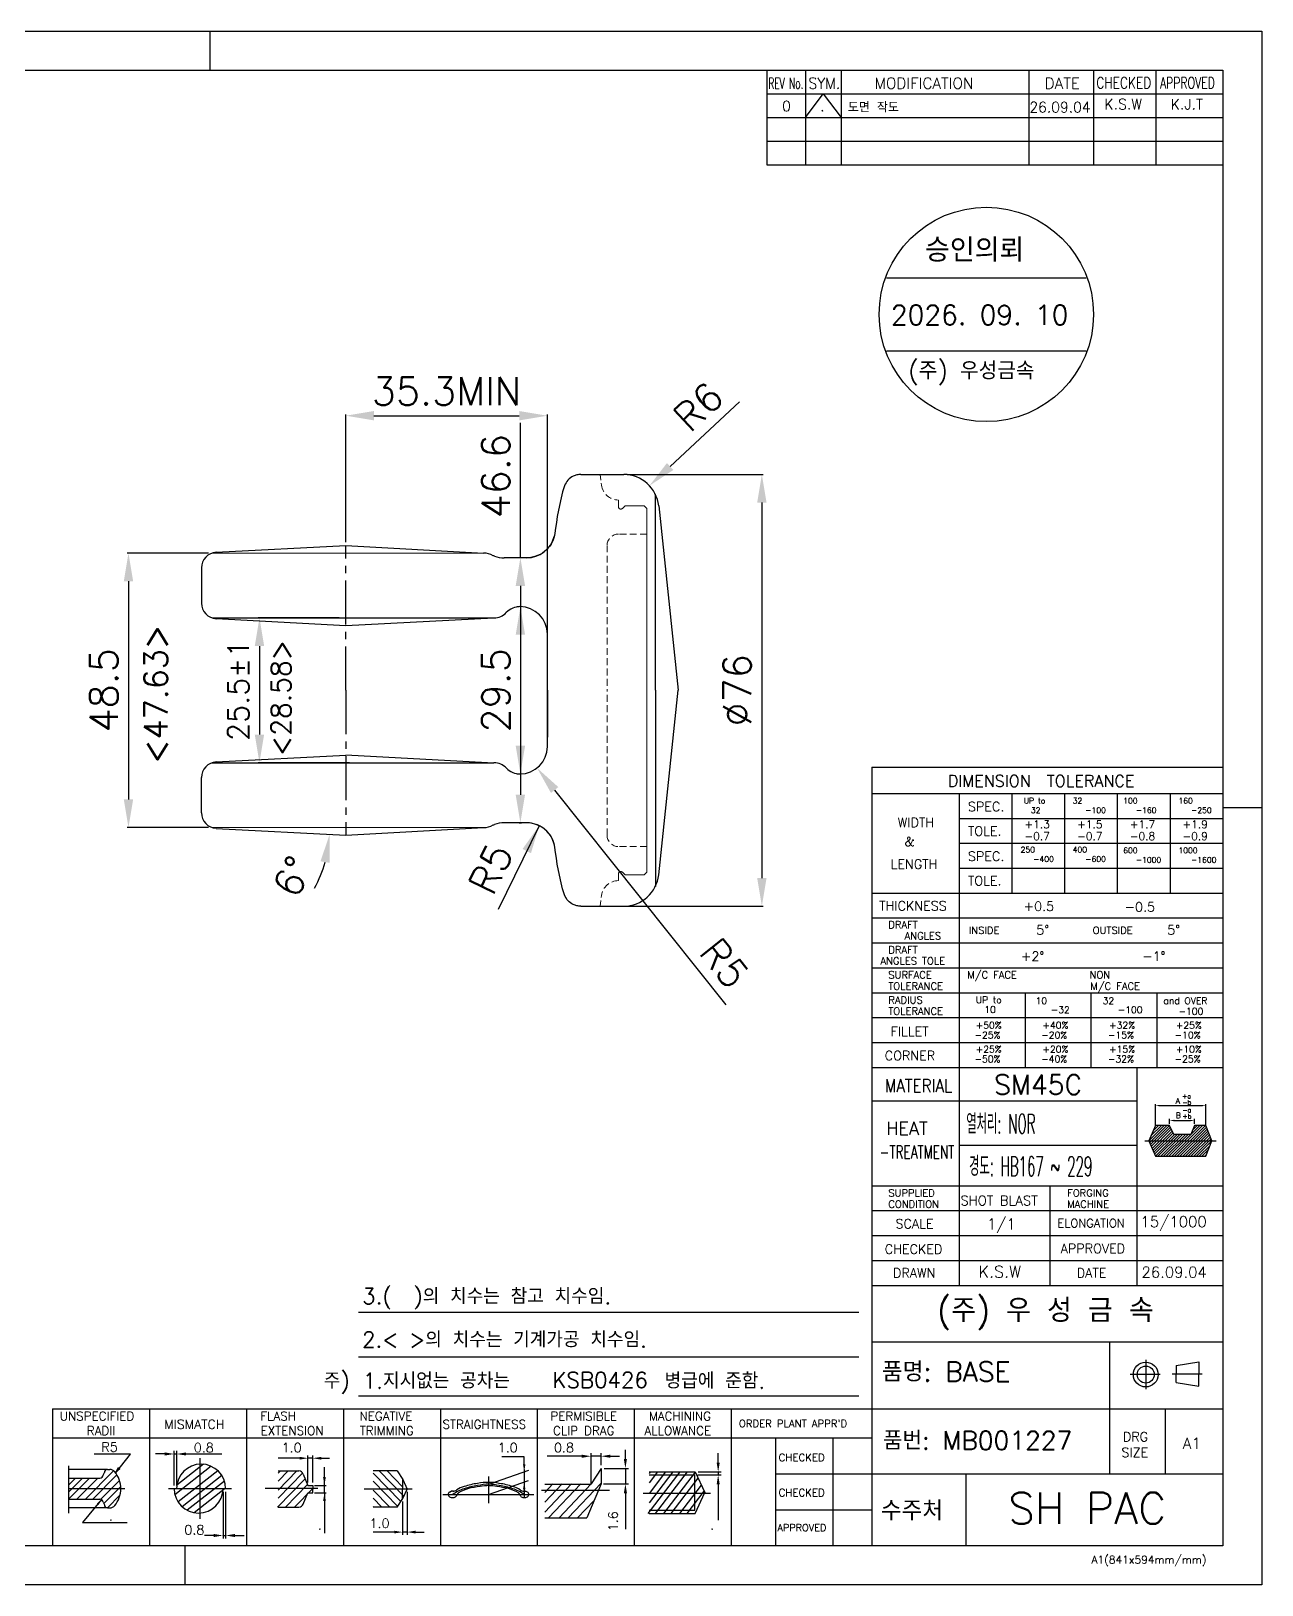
# Model space of a CAD drawing. Header units: inches. Extents: x 16 to 567, y 8 to 406.
# Drawn here: x 252.1 to 566.9, y 8.4 to 405.9 of the extents above; entities that cross this region are included whole.
import ezdxf
from ezdxf.enums import TextEntityAlignment as Align

# ---------------------------------------------------------------- set-up
doc = ezdxf.new("R2010")
doc.units = ezdxf.units.IN
doc.header["$MEASUREMENT"] = 0
doc.linetypes.add('CENTER2', pattern=[1.125, 0.75, -0.125, 0.125, -0.125])
doc.linetypes.add('DASHED2', pattern=[0.375, 0.25, -0.125])
doc.layers.add('MOD', color=3, linetype='Continuous')
doc.layers.add('OUTLINE', color=7, linetype='Continuous')
doc.styles.add('0', font='ROMANS.shx', dxfattribs={"bigfont": 'whgtxt.shx'})
doc.styles.add('GHS', font='romans.shx', dxfattribs={"bigfont": 'ghs.shx'})
doc.styles.add('RS', font='ROMANS.shx')
doc.styles.add('WC11', font='romans.shx', dxfattribs={"bigfont": 'whgtxt.shx'})
doc.dimstyles.get("Standard").update_dxf_attribs({"dimscale": 1.8, "dimtxt": 4, "dimasz": 4, "dimexe": 0.18, "dimexo": 0.5, "dimgap": 1.5, "dimtad": 3, "dimdec": 0, "dimdsep": 46, "dimtxsty": 'WC11', "dimcen": 0, "dimadec": 0, "dimazin": 0, "dimtfac": 1, "dimtdec": 4, "dimtmove": 0, "dimatfit": 3, "dimfxl": 1, "dimtolj": 1, "dimtzin": 0, "dimarcsym": 1})

# ---------------------------------------------------------------- blocks, each defined once
blk = doc.blocks.new('*D92')
at = {"color": 0, "lineweight": -2}
for p, q in [((297.49, 272.35), (276.68, 272.35)), ((277, 265.15), (277, 209.34)), ((297.49, 202.14), (276.68, 202.14))]:
    blk.add_line(p, q, dxfattribs=at)
at = {"color": 0}
for points in [[(278.2, 265.15), (275.8, 265.15), (277, 272.35)], [(275.8, 209.34), (278.2, 209.34), (277, 202.14)]]:
    blk.add_solid(points, dxfattribs=at)
at = {"layer": 'Defpoints', "color": 0}
for p in [(298.39, 272.35), (277, 202.14), (298.39, 202.14)]:
    blk.add_point(p, dxfattribs=at)
at = {"color": 0, "insert": (270.7, 237.25), "char_height": 7.2, "attachment_point": 5, "rotation": 90, "style": 'WC11'}
blk.add_mtext('\\A1;48.5', dxfattribs=at)
blk = doc.blocks.new('*D94')
at = {"color": 0, "lineweight": -2}
for p, q in [((332.57, 275.19), (332.57, 307.82)), ((339.77, 307.5), (376.94, 307.5)), ((384.14, 238.15), (384.14, 307.82))]:
    blk.add_line(p, q, dxfattribs=at)
at = {"color": 0}
for points in [[(339.77, 308.7), (339.77, 306.3), (332.57, 307.5)], [(376.94, 306.3), (376.94, 308.7), (384.14, 307.5)]]:
    blk.add_solid(points, dxfattribs=at)
at = {"layer": 'Defpoints', "color": 0}
for p in [(384.14, 307.5), (332.57, 274.29), (384.14, 237.25)]:
    blk.add_point(p, dxfattribs=at)
at = {"color": 0, "insert": (358.36, 313.8), "char_height": 7.2, "attachment_point": 5, "style": 'WC11'}
blk.add_mtext('\\A1;35.3MIN', dxfattribs=at)
blk = doc.blocks.new('*D95')
at = {"color": 0, "lineweight": -2}
for p, q in [((404.57, 292.47), (439.32, 292.47)), ((439, 285.27), (439, 189.22)), ((399.13, 182.02), (439.32, 182.02))]:
    blk.add_line(p, q, dxfattribs=at)
at = {"color": 0}
for points in [[(440.2, 285.27), (437.8, 285.27), (439, 292.47)], [(437.8, 189.22), (440.2, 189.22), (439, 182.02)]]:
    blk.add_solid(points, dxfattribs=at)
at = {"layer": 'Defpoints', "color": 0}
for p in [(403.67, 292.47), (398.23, 182.02), (439, 182.02)]:
    blk.add_point(p, dxfattribs=at)
at = {"color": 0, "insert": (432.7, 237.25), "char_height": 7.2, "attachment_point": 5, "rotation": 90, "style": 'WC11'}
blk.add_mtext('\\A1;%%c76', dxfattribs=at)
blk = doc.blocks.new('*D99')
at = {"color": 0, "lineweight": -2}
blk.add_line((382.03, 202.61), (371.59, 181.16), dxfattribs=at)
at = {"color": 0}
blk.add_solid([(379.96, 195.61), (377.8, 196.66), (382.03, 202.61)], dxfattribs=at)
at = {"layer": 'Defpoints', "color": 0}
for p in [(382.03, 202.61), (378.85, 196.08)]:
    blk.add_point(p, dxfattribs=at)
at = {"color": 0, "insert": (369.66, 191.59), "char_height": 7.2, "attachment_point": 5, "rotation": 64.0499, "style": 'WC11'}
blk.add_mtext('\\A1;R5', dxfattribs=at)
blk = doc.blocks.new('*D100')
at = {"color": 0, "lineweight": -2}
for p, q in [((330.85, 255.78), (310.18, 255.78)), ((310.5, 248.58), (310.5, 225.92)), ((333.54, 218.72), (310.18, 218.72))]:
    blk.add_line(p, q, dxfattribs=at)
at = {"color": 0}
for points in [[(311.7, 248.58), (309.3, 248.58), (310.5, 255.78)], [(309.3, 225.92), (311.7, 225.92), (310.5, 218.72)]]:
    blk.add_solid(points, dxfattribs=at)
at = {"layer": 'Defpoints', "color": 0}
for p in [(331.75, 255.78), (310.5, 218.72), (334.44, 218.72)]:
    blk.add_point(p, dxfattribs=at)
at = {"color": 0, "insert": (305.1, 237.25), "char_height": 5.4, "attachment_point": 5, "rotation": 90, "style": 'WC11'}
blk.add_mtext('\\A1;25.5%%p1', dxfattribs=at)
blk = doc.blocks.new('*D101')
at = {"color": 0, "lineweight": -2}
for p, q in [((377.24, 271.15), (377.24, 305.69)), ((377.95, 271.15), (376.91, 271.15)), ((377.24, 263.95), (377.24, 210.55)), ((376.89, 203.35), (377.56, 203.35))]:
    blk.add_line(p, q, dxfattribs=at)
at = {"color": 0}
for points in [[(378.44, 263.95), (376.04, 263.95), (377.24, 271.15)], [(376.04, 210.55), (378.44, 210.55), (377.24, 203.35)]]:
    blk.add_solid(points, dxfattribs=at)
at = {"layer": 'Defpoints', "color": 0}
for p in [(378.85, 271.15), (375.99, 203.35), (377.24, 203.35)]:
    blk.add_point(p, dxfattribs=at)
at = {"color": 0, "insert": (370.94, 292.02), "char_height": 7.2, "attachment_point": 5, "rotation": 90, "style": 'WC11'}
blk.add_mtext('\\A1;46.6', dxfattribs=at)
blk = doc.blocks.new('*D107')
at = {"color": 0, "lineweight": -2}
blk.add_line((415.54, 294.5), (433.31, 311.01), dxfattribs=at)
at = {"color": 0}
blk.add_solid([(414.72, 295.38), (416.36, 293.62), (410.26, 289.6)], dxfattribs=at)
at = {"layer": 'Defpoints', "color": 0}
for p in [(410.26, 289.6), (403.67, 283.47)]:
    blk.add_point(p, dxfattribs=at)
at = {"color": 0, "insert": (422.77, 309.82), "char_height": 7.2, "attachment_point": 5, "rotation": 42.8976, "style": 'WC11'}
blk.add_mtext('\\A1;R6', dxfattribs=at)
blk = doc.blocks.new('*D109')
at = {"color": 0, "lineweight": -2}
blk.add_arc((295.65, 202.14), 32.85, 331.8356, 344.4178, dxfattribs=at)
at = {"color": 0}
blk.add_solid([(328.48, 193.12), (326.11, 193.51), (328.46, 200.42)], dxfattribs=at)
at = {"layer": 'Defpoints', "color": 0}
for p in [(298.39, 202.14), (299.44, 201.94), (328.5, 201.57), (332.57, 200.2), (367.82, 202.14)]:
    blk.add_point(p, dxfattribs=at)
at = {"color": 0, "insert": (319.06, 189.61), "char_height": 7.2, "attachment_point": 5, "rotation": 61.8356, "style": 'WC11'}
blk.add_mtext('6%%d', dxfattribs=at)
blk = doc.blocks.new('_None')
blk = doc.blocks.new('*D112')
at = {"color": 0, "lineweight": -2}
for p, q in [((376.34, 258.65), (376.91, 258.65)), ((377.24, 251.45), (377.24, 223.05)), ((376.34, 215.85), (376.91, 215.85))]:
    blk.add_line(p, q, dxfattribs=at)
at = {"color": 0}
for points in [[(378.44, 251.45), (376.04, 251.45), (377.24, 258.65)], [(376.04, 223.05), (378.44, 223.05), (377.24, 215.85)]]:
    blk.add_solid(points, dxfattribs=at)
at = {"layer": 'Defpoints', "color": 0}
for p in [(377.24, 258.65), (377.24, 215.85), (377.24, 215.85)]:
    blk.add_point(p, dxfattribs=at)
at = {"color": 0, "insert": (370.94, 237.25), "char_height": 7.2, "attachment_point": 5, "rotation": 90, "style": 'WC11'}
blk.add_mtext('\\A1;29.5', dxfattribs=at)
blk = doc.blocks.new('*D113')
at = {"color": 0, "lineweight": -2}
blk.add_line((386, 211.75), (429.82, 156.83), dxfattribs=at)
at = {"color": 0}
blk.add_solid([(386.94, 212.5), (385.06, 211), (381.51, 217.38)], dxfattribs=at)
at = {"layer": 'Defpoints', "color": 0}
for p in [(377.14, 222.85), (381.51, 217.38)]:
    blk.add_point(p, dxfattribs=at)
at = {"color": 0, "insert": (429.42, 167.43), "char_height": 7.2, "attachment_point": 5, "rotation": 308.5891, "style": 'WC11'}
blk.add_mtext('\\A1;R5', dxfattribs=at)

msp = doc.modelspace()

# ---------------------------------------------------------------- linework, layer by layer
for p, q in [((297.81, 405.89), (297.81, 395.89)), ((440.3, 395.89), (440.3, 371.7)), ((450.13, 395.89), (450.13, 371.7)), ((459.29, 395.89), (459.29, 371.7)), ((507.25, 395.89), (507.25, 371.7)), ((523.85, 395.89), (523.85, 371.7)), ((539.8, 395.89), (539.8, 371.7)), ((440.3, 389.8), (556.91, 389.8)), ((450.13, 383.77), (454.71, 389.8)), ((454.71, 389.8), (459.29, 383.77)), ((440.3, 383.77), (556.91, 383.77)), ((440.3, 377.73), (556.91, 377.73)), ((440.3, 371.7), (556.91, 371.7)), ((521.94, 342.72, -987), (470.89, 342.72, -987)), ((470.89, 324.11, -987), (521.94, 324.11, -987)), ((392.67, 292.47), (403.67, 292.47)), ((412.62, 284.41), (417.58, 237.25)), ((299.44, 272.55), (332.57, 274.29)), ((332.57, 274.29), (367.82, 272.35)), ((299.44, 255.58), (332.57, 253.84)), ((332.57, 253.84), (370.49, 255.78)), ((412.62, 190.08), (417.58, 237.25)), ((299.44, 218.92), (332.57, 220.65)), ((368.8, 218.72), (332.57, 220.62)), ((467.15, 217.56), (467.15, 18.4)), ((467.15, 217.56), (556.91, 217.56)), ((467.15, 210.85), (556.91, 210.85)), ((489.44, 210.85), (489.44, 110.51)), ((502.93, 210.85), (502.93, 185.37)), ((516.43, 210.85), (516.43, 185.37)), ((529.92, 210.85), (529.92, 185.37)), ((543.41, 210.85), (543.41, 185.37)), ((566.91, 207.15), (556.91, 207.15)), ((489.44, 204.48), (556.91, 204.48)), ((299.44, 201.94), (332.57, 200.2)), ((332.57, 200.2), (367.82, 202.14)), ((489.44, 198.11), (556.91, 198.11)), ((489.44, 191.74), (556.91, 191.74)), ((467.15, 185.37), (556.91, 185.37)), ((392.67, 182.02), (403.78, 182.02)), ((467.15, 179.01), (556.91, 179.01)), ((467.15, 172.64), (556.91, 172.64)), ((467.15, 166.27), (556.91, 166.27)), ((467.15, 159.9), (556.91, 159.9)), ((506.31, 159.9), (506.31, 140.8)), ((523.17, 159.9), (523.17, 140.8)), ((540.04, 159.9), (540.04, 140.8)), ((467.15, 153.53), (556.91, 153.53)), ((467.15, 147.16), (556.91, 147.16)), ((467.15, 140.8), (556.91, 140.8)), ((534.92, 140.8), (534.92, 110.51)), ((467.15, 132.22), (534.92, 132.22)), ((539.67, 125.95), (539.67, 131.41)), ((552.55, 125.95), (552.55, 131.41)), ((540.87, 131.01), (551.36, 131.01)), ((543.28, 126.33), (543.28, 127.6)), ((544.47, 127.2), (548.48, 127.2)), ((549.67, 126.35), (549.67, 127.6)), ((539.67, 125.95), (537.95, 122)), ((537.96, 122.02), (541.89, 125.95)), ((538.16, 121.52), (542.6, 125.95)), ((538.37, 121.03), (543.28, 125.94)), ((538.5, 123.27), (541.19, 125.95)), ((538.59, 120.54), (543.51, 125.46)), ((538.8, 120.05), (543.73, 124.98)), ((539.01, 119.56), (543.95, 124.5)), ((539.05, 124.52), (540.48, 125.95)), ((539.23, 119.07), (544.18, 124.02)), ((539.44, 118.58), (544.52, 123.65)), ((539.59, 125.76), (539.78, 125.95)), ((539.66, 118.09), (545.22, 123.65)), ((543.27, 125.95), (539.67, 125.95)), ((540.31, 118.04), (545.92, 123.65)), ((541.02, 118.04), (546.63, 123.65)), ((541.72, 118.04), (547.33, 123.65)), ((542.43, 118.04), (548.03, 123.65)), ((543.13, 118.04), (551.04, 125.95)), ((544.35, 123.65), (543.27, 125.95)), ((543.83, 118.04), (551.74, 125.95)), ((548.74, 123.65), (544.35, 123.65)), ((544.54, 118.04), (552.45, 125.95)), ((545.24, 118.04), (552.72, 125.53)), ((545.94, 118.04), (552.92, 125.02)), ((546.65, 118.04), (553.12, 124.52)), ((547.35, 118.04), (553.33, 124.02)), ((548.05, 118.04), (553.53, 123.52)), ((549.67, 125.95), (548.74, 123.65)), ((549.22, 124.84), (550.34, 125.95)), ((552.55, 125.95), (549.67, 125.95)), ((554.13, 122), (552.55, 125.95)), ((489.44, 120.86), (534.92, 120.86)), ((536.99, 122), (555.24, 122)), ((537.95, 122), (539.67, 118.04)), ((548.76, 118.04), (553.73, 123.01)), ((549.46, 118.04), (553.93, 122.51)), ((550.17, 118.04), (554.13, 122.01)), ((550.87, 118.04), (553.67, 120.85)), ((551.57, 118.04), (553.2, 119.68)), ((552.55, 118.04), (554.13, 122)), ((539.67, 118.04), (552.55, 118.04)), ((552.28, 118.04), (552.74, 118.5)), ((467.15, 110.51), (556.91, 110.51)), ((489.44, 110.51), (489.44, 85.03)), ((512.63, 110.51), (512.63, 85.03)), ((534.92, 110.51), (534.92, 85.03)), ((467.15, 104.14), (556.91, 104.14)), ((467.15, 97.77), (556.91, 97.77)), ((467.15, 91.4), (556.91, 91.4)), ((467.15, 85.03), (556.91, 85.03)), ((335.83, 78.2), (463.82, 78.2)), ((467.15, 70.57), (556.91, 70.57)), ((467.15, 70.57), (556.91, 70.57)), ((527.95, 70.57), (527.95, 36.8)), ((335.83, 66.74), (463.82, 66.74)), ((537.19, 65.98), (537.19, 58.45)), ((537.19, 65.98), (537.19, 58.45)), ((544.99, 64.56), (550.77, 65.49)), ((544.99, 64.56), (550.77, 65.49)), ((544.99, 64.56), (544.99, 62.44)), ((544.99, 64.56), (544.99, 62.44)), ((550.77, 65.49), (550.77, 62.38)), ((550.77, 65.49), (550.77, 62.38)), ((540.91, 62.21), (533.21, 62.21)), ((540.91, 62.21), (533.21, 62.21)), ((543.95, 62.38), (551.59, 62.38)), ((543.95, 62.38), (551.59, 62.38)), ((544.99, 60.2), (544.99, 62.33)), ((544.99, 60.2), (544.99, 62.33)), ((544.99, 60.2), (550.77, 59.22)), ((544.99, 60.2), (550.77, 59.22)), ((550.77, 59.22), (550.77, 62.38)), ((550.77, 59.22), (550.77, 62.38)), ((335.83, 56.77), (463.82, 56.77)), ((257.59, 53.42), (467.15, 53.42)), ((257.59, 53.42), (257.59, 18.4)), ((282.39, 53.42), (282.39, 18.4)), ((307.19, 53.42), (307.19, 18.4)), ((331.98, 53.42), (331.98, 18.4)), ((356.78, 53.42), (356.78, 18.4)), ((381.57, 53.42), (381.57, 18.4)), ((406.37, 53.42), (406.37, 18.4)), ((431.16, 53.42), (431.16, 18.4)), ((467.15, 53.42), (556.91, 53.42)), ((542.14, 53.42), (542.14, 36.8)), ((257.59, 45.99), (467.15, 45.99)), ((442.45, 45.99), (442.45, 18.4)), ((457.15, 45.99), (457.15, 18.4)), ((277.53, 41.87), (268.22, 41.87)), ((273.66, 37.02), (277.53, 41.87)), ((286.29, 41.89), (283.9, 41.89)), ((288.68, 33.83), (288.68, 42.69)), ((288.68, 41.89), (289.33, 41.89)), ((289.33, 33.83), (289.33, 42.69)), ((291.72, 41.89), (294.11, 41.89)), ((294.11, 41.89), (300.89, 41.89)), ((295.26, 40.85), (295.26, 25.34)), ((318.61, 40.81), (315.27, 40.81)), ((320.76, 40.81), (318.61, 40.81)), ((322.91, 34.59), (322.91, 41.52)), ((324.14, 40.81), (322.91, 40.81)), ((324.14, 34.59), (324.14, 41.52)), ((326.29, 40.81), (328.44, 40.81)), ((378.22, 41.18), (372.52, 41.18)), ((378.22, 39.27), (378.22, 41.18)), ((390.56, 41.32), (384.11, 41.32)), ((392.95, 41.32), (390.56, 41.32)), ((395.33, 34.21), (395.33, 42.11)), ((397.86, 41.32), (395.33, 41.32)), ((397.86, 39.01), (397.86, 42.11)), ((400.25, 41.32), (402.63, 41.32)), ((404.1, 40.6), (404.1, 42.99)), ((427.83, 39.69), (427.83, 42.08)), ((271.63, 37.94), (261.61, 37.94)), ((261.62, 38.9), (261.62, 26.77)), ((273.18, 37.6), (265.97, 30.34)), ((274.03, 36.52), (267.9, 30.34)), ((270.5, 36.51), (270.84, 37.14)), ((271.63, 37.94), (272.25, 37.94)), ((273.66, 37.02), (274.46, 38.44)), ((274.8, 38.09), (273.67, 37.12)), ((274.46, 38.44), (274.8, 38.09)), ((298.11, 38.75), (288.87, 31.48)), ((296.18, 39.26), (289.39, 33.91)), ((299.84, 37.61), (289.69, 29.62)), ((300.86, 36.39), (290.72, 28.41)), ((320.07, 37.58), (315.27, 32.67)), ((315.27, 37.58), (320.61, 37.58)), ((317.87, 37.58), (315.27, 34.92)), ((315.85, 37.58), (315.27, 36.99)), ((321.57, 37.05), (315.27, 30.6)), ((321.7, 36.77), (322.91, 33.87)), ((327.13, 31.98), (327.13, 38.52)), ((345.75, 37.58), (339.57, 37.58)), ((339.57, 36.99), (346.67, 29.72)), ((341.11, 37.58), (347.45, 31.08)), ((343.13, 37.58), (347.13, 33.48)), ((345.75, 37.58), (347.2, 35.33)), ((369.12, 36.15), (369.12, 29.27)), ((369.19, 34.16), (379.38, 37.78)), ((378.22, 37.9), (378.22, 33.56)), ((397.86, 38.22), (395.35, 34.25)), ((397.86, 38.22), (397.86, 34.25)), ((398.65, 38.22), (404.89, 38.22)), ((404.1, 38.22), (404.1, 34.25)), ((418.05, 37.3), (409.87, 26.7)), ((410.14, 37.3), (421.92, 37.3)), ((416.24, 37.3), (410.14, 29.4)), ((414.37, 37.3), (410.14, 31.82)), ((410.42, 37.3), (410.14, 36.94)), ((412.29, 37.3), (410.14, 34.52)), ((410.14, 36.52), (421.82, 36.52)), ((419.92, 37.3), (411.74, 26.7)), ((421.95, 37.24), (413.82, 26.7)), ((421.82, 27.48), (421.82, 36.52)), ((421.92, 37.3), (424.38, 32)), ((422.62, 36.52), (428.63, 36.52)), ((422.72, 37.3), (428.63, 37.3)), ((427.83, 37.3), (427.83, 36.52)), ((442.45, 36.8), (556.91, 36.8)), ((491.14, 36.8), (491.14, 18.4)), ((263.43, 35.72), (261.62, 33.89)), ((267, 35.72), (261.62, 30.3)), ((265.2, 35.72), (261.62, 32.11)), ((261.71, 35.72), (269.71, 35.72)), ((261.71, 33.03), (276.06, 33.03)), ((269.04, 35.6), (263.83, 30.34)), ((274.62, 35), (269.96, 30.3)), ((274.92, 33.48), (270.68, 29.21)), ((287.27, 33.03), (303.32, 33.03)), ((301.54, 34.95), (292.04, 27.48)), ((301.84, 33.16), (293.84, 26.87)), ((301.19, 32.23), (301.19, 20.24)), ((301.84, 32.23), (301.84, 20.24)), ((325.4, 33.05), (312, 33.05)), ((322.21, 35.54), (315.12, 28.28)), ((322.82, 34.09), (317.14, 28.28)), ((324.14, 33.05), (319.48, 28.28)), ((321.7, 29.08), (322.91, 31.98)), ((322.91, 33.87), (324.14, 33.87)), ((322.91, 31.98), (324.14, 31.98)), ((324.14, 33.87), (324.14, 32.93)), ((324.14, 31.98), (324.14, 32.93)), ((324.54, 33.87), (327.53, 33.87)), ((324.54, 31.98), (327.53, 31.98)), ((327.13, 31.98), (327.13, 29.6)), ((349.53, 32.93), (337.27, 32.93)), ((339.57, 34.92), (345.87, 28.47)), ((339.57, 32.67), (343.86, 28.28)), ((347.13, 35.49), (347.13, 32.93)), ((347.13, 30.37), (347.13, 32.93)), ((347.2, 35.33), (348.29, 32.93)), ((347.2, 30.53), (348.29, 32.93)), ((348.29, 32.21), (348.29, 21.2)), ((359.12, 32.16), (359.57, 32.34)), ((359.98, 32.39), (359.57, 32.34)), ((369.12, 31.51), (379.3, 35.12)), ((378.17, 32.39), (378.58, 32.34)), ((378.22, 32.82), (378.22, 30.91)), ((379.03, 32.16), (378.58, 32.34)), ((382.6, 32.66), (400, 32.66)), ((387.93, 34.25), (383.5, 29.55)), ((390.35, 34.25), (383.5, 26.97)), ((385.58, 34.25), (383.5, 32.04)), ((383.53, 34.21), (395.33, 34.21)), ((392.69, 34.25), (384.47, 25.52)), ((395.35, 34.25), (387.13, 25.52)), ((397.86, 34.43), (389.47, 25.52)), ((397.86, 34.25), (394.25, 25.52)), ((398.49, 34.25), (404.89, 34.25)), ((404.1, 31.87), (404.1, 29.48)), ((408.64, 31.9), (425.85, 31.9)), ((422.65, 35.72), (415.69, 26.7)), ((423.5, 33.89), (417.95, 26.7)), ((424.2, 32.38), (419.82, 26.7)), ((421.92, 26.7), (424.38, 32)), ((427.83, 34.13), (427.83, 31.74)), ((271.63, 28.12), (261.61, 28.12)), ((261.71, 30.34), (269.71, 30.34)), ((270.1, 30.23), (265.24, 24.35)), ((270.5, 29.55), (270.84, 28.92)), ((274.83, 31.36), (271.61, 28.12)), ((271.63, 28.12), (272.25, 28.12)), ((315.27, 28.28), (320.61, 28.28)), ((327.13, 29.6), (327.13, 21.63)), ((339.57, 30.6), (341.84, 28.28)), ((339.57, 28.44), (339.73, 28.28)), ((345.75, 28.28), (339.57, 28.28)), ((345.75, 28.28), (347.2, 30.53)), ((347.13, 29.7), (347.13, 21.2)), ((357.44, 31.51), (380.71, 31.51)), ((396.1, 29.98), (391.89, 25.52)), ((404.1, 29.48), (404.1, 22.69)), ((427.83, 31.74), (427.83, 24.96)), ((265.24, 24.35), (276.63, 24.35)), ((383.53, 25.52), (394.25, 25.52)), ((410.14, 27.48), (421.82, 27.48)), ((410.14, 26.7), (421.92, 26.7)), ((442.45, 27.6), (467.15, 27.6)), ((298.8, 21.04), (296.41, 21.04)), ((301.19, 21.04), (301.84, 21.04)), ((304.23, 21.04), (306.62, 21.04)), ((342.83, 21.91), (339.57, 21.91)), ((344.98, 21.91), (342.83, 21.91)), ((348.29, 21.91), (347.13, 21.91)), ((350.44, 21.91), (352.59, 21.91)), ((291.53, 8.4), (291.53, 18.4))]:
    msp.add_line(p, q)
msp.add_lwpolyline([(16.16, 405.89), (28.71, 405.89), (566.91, 405.89), (566.91, 8.4), (16.16, 8.4), (16.16, 396.23)], close=True)
msp.add_lwpolyline([(26.16, 395.89), (556.91, 395.89), (556.91, 18.4), (26.16, 18.4), (26.16, 395.89)])
for centre, radius in [((496.42, 333.42, -987), 27.42), ((537.19, 62.21), 3.17), ((537.19, 62.21), 3.17), ((537.19, 62.21), 2.18), ((537.19, 62.21), 2.18)]:
    msp.add_circle(centre, radius)
for centre, radius, start, end in [((403.67, 283.47), 9, 6, 90), ((299.65, 268.56), 4, 93, 180), ((299.65, 259.57), 4, 180, 267), ((377.24, 253.65), 5, 90, 136.1019), ((377.14, 251.65), 7, 0, 90), ((377.14, 222.85), 7, 270, 0), ((299.65, 214.92), 4, 93, 180), ((377.24, 220.85), 5, 223.8981, 270), ((299.65, 205.94), 4, 180, 267), ((403.67, 191.02), 9, 270, 354), ((269.71, 36.51), 0.796, 270, 0), ((271.63, 37.14), 0.796, 90, 180), ((272.25, 36.35), 1.59, 39.5005, 90), ((268.21, 33.01), 6.83, 0.142, 39.5005), ((295.58, 33.03), 6.26, 0, 180), ((320.61, 36.43), 1.15, 17.3608, 90), ((268.21, 33.05), 6.83, 320.4995, 359.858), ((294.93, 33.03), 6.26, 180, 0), ((359.29, 31.56), 0.557, 147.2433, 180), ((359.66, 31.33), 0.987, 122.7735, 147.2433), ((365.75, 23.95), 9.52, 107.8949, 127.4043), ((360.04, 33.76), 1.37, 267.581, 312.0437), ((360.07, 29.79), 2.6, 88.9609, 92.0524), ((359.74, 30.38), 2.03, 81.5602, 82.0436), ((365.75, 24.51), 9.52, 107.8949, 120.2071), ((361.86, 31.19), 0.881, 121.6884, 155.2774), ((366.23, 24.12), 9.2, 104.3436, 121.6884), ((369.16, 13.95), 20.61, 97.958, 107.8949), ((369.16, 13.39), 20.61, 97.958, 107.8949), ((369.16, 12.63), 21.06, 96.0461, 104.3436), ((368.87, 20.98), 13.63, 88.6466, 100.8626), ((369.44, 20.42), 13.75, 91.037, 103.2009), ((369.2, 22.19), 11.6, 90.0095, 101.1893), ((369.49, 23.14), 11.48, 78.1587, 91.4731), ((368.96, 22.57), 11.59, 75.6187, 88.8655), ((369.19, 24.51), 9.27, 77.4831, 89.9857), ((368.98, 12.63), 21.06, 75.6564, 83.9539), ((368.99, 13.95), 20.61, 72.1051, 82.042), ((368.99, 13.39), 20.61, 72.1051, 82.042), ((371.92, 24.12), 9.2, 58.3116, 75.6564), ((372.4, 24.51), 9.52, 59.7929, 72.1051), ((372.4, 23.95), 9.52, 52.5957, 72.1051), ((376.29, 31.19), 0.881, 24.7226, 58.3116), ((378.11, 33.76), 1.37, 227.9563, 272.419), ((378.07, 29.79), 2.6, 87.9476, 91.0391), ((378.4, 30.38), 2.03, 97.9564, 98.4398), ((378.49, 31.33), 0.987, 32.7567, 57.2265), ((378.85, 31.56), 0.557, 0, 32.7567), ((269.71, 29.55), 0.796, 0, 90), ((271.63, 28.92), 0.796, 180, 270), ((272.25, 29.71), 1.59, 270, 320.4995), ((320.61, 29.43), 1.15, 270, 342.6392), ((359.29, 31.56), 0.557, 180, 212.7567), ((359.66, 31.79), 0.987, 212.7567, 237.2265), ((359.89, 32.16), 1.43, 237.2265, 255.0683), ((359.75, 31.11), 0.389, 235.4475, 269.6767), ((359.74, 32.75), 2.03, 270, 284.9317), ((359.9, 32.16), 1.43, 284.9317, 302.7735), ((360.14, 31.79), 0.987, 302.7735, 327.2433), ((360.5, 31.56), 0.557, 327.2433, 0), ((377.65, 31.56), 0.557, 180, 212.7567), ((378.01, 31.79), 0.987, 212.7567, 237.2265), ((378.25, 32.16), 1.43, 237.2265, 255.0683), ((378.4, 32.75), 2.03, 255.0683, 270), ((378.4, 31.11), 0.389, 270.3233, 304.5525), ((378.25, 32.16), 1.43, 284.9317, 302.7735), ((378.49, 31.79), 0.987, 302.7735, 327.2433), ((378.85, 31.56), 0.557, 327.2433, 0)]:
    msp.add_arc(centre, radius, start, end)
for points in [[(540.87, 131.21), (540.87, 130.81), (539.67, 131.01)], [(551.36, 131.21), (551.36, 130.81), (552.55, 131.01)], [(544.47, 127.4), (544.47, 127), (543.28, 127.2)], [(548.48, 127.4), (548.48, 127), (549.67, 127.2)], [(286.29, 42.29), (286.29, 41.5), (288.68, 41.89)], [(291.72, 42.29), (291.72, 41.5), (289.33, 41.89)], [(320.76, 41.16), (320.76, 40.45), (322.91, 40.81)], [(326.29, 41.16), (326.29, 40.45), (324.14, 40.81)], [(392.95, 41.72), (392.95, 40.92), (395.33, 41.32)], [(400.25, 41.72), (400.25, 40.92), (397.86, 41.32)], [(403.7, 40.6), (404.5, 40.6), (404.1, 38.22)], [(274.46, 38.44), (274.8, 38.09), (273.67, 37.12)], [(327.48, 36.04), (326.76, 36.04), (327.12, 33.89)], [(377.9, 39.27), (378.53, 39.27), (378.22, 37.36)], [(427.44, 39.69), (428.23, 39.69), (427.83, 37.3)], [(427.44, 34.13), (428.23, 34.13), (427.83, 36.52)], [(326.77, 29.83), (327.49, 29.83), (327.13, 31.98)], [(377.9, 32.82), (378.53, 32.82), (378.22, 34.74)], [(403.7, 31.87), (404.5, 31.87), (404.1, 34.25)], [(268.94, 29.24), (269.4, 28.9), (270.1, 30.23)], [(298.8, 21.43), (298.8, 20.64), (301.19, 21.04)], [(304.23, 21.43), (304.23, 20.64), (301.84, 21.04)], [(344.98, 22.27), (344.98, 21.56), (347.13, 21.91)], [(350.44, 22.27), (350.44, 21.56), (348.29, 21.91)]]:
    msp.add_solid(points)
at = {"layer": 'MOD', "color": 0}
for p, q in [((298.39, 255.78), (370.49, 255.78)), ((384.14, 222.85), (384.14, 251.65)), ((384.14, 237.25), (384.14, 225.26)), ((298.39, 218.72), (370.49, 218.72))]:
    msp.add_line(p, q, dxfattribs=at)
for centre, start, end in [((370.49, 260.14), 270, 316.1019), ((370.49, 214.36), 43.8981, 90)]:
    msp.add_arc(centre, 4.36, start, end, dxfattribs=at)
at = {"layer": 'OUTLINE'}
for p, q in [((392.67, 292.47), (397.64, 292.47)), ((378.86, 271.15), (373.12, 271.15)), ((295.65, 268.56), (295.65, 259.57)), ((295.65, 205.94), (295.65, 214.92)), ((378.86, 203.35), (373.12, 203.35)), ((392.67, 182.02), (397.64, 182.02))]:
    msp.add_line(p, q, dxfattribs=at)
at = {"layer": 'OUTLINE', "linetype": 'DASHED2', "lineweight": 5, "ltscale": 6}
for p, q in [((397.64, 292.47), (398.01, 289.72)), ((397.64, 182.02), (398.01, 184.77))]:
    msp.add_line(p, q, dxfattribs=at)
at = {"layer": 'OUTLINE', "ltscale": 15}
for q in [(411.77, 287.39), (411.77, 187.1)]:
    msp.add_line((411.77, 237.25), q, dxfattribs=at)
at = {"layer": 'OUTLINE', "linetype": 'DASHED2', "lineweight": 5, "ltscale": 7}
for p, q in [((402.33, 285.93), (402.33, 284.19)), ((403.32, 283.78), (404.02, 284.48)), ((399.42, 274.31), (399.42, 237.25)), ((409.6, 277.21), (402.33, 277.21)), ((399.42, 200.19), (399.42, 237.25)), ((409.6, 197.28), (402.33, 197.28)), ((402.33, 188.56), (402.33, 190.3)), ((403.32, 190.72), (404.02, 190.01))]:
    msp.add_line(p, q, dxfattribs=at)
at = {"layer": 'OUTLINE', "lineweight": 5, "ltscale": 7}
for p, q in [((404.02, 284.48), (408.87, 284.48)), ((409.6, 283.75), (409.6, 237.25)), ((409.6, 190.74), (409.6, 237.25)), ((404.02, 190.01), (408.87, 190.01))]:
    msp.add_line(p, q, dxfattribs=at)
at = {"layer": 'OUTLINE', "lineweight": 5, "ltscale": 6}
for p, q in [((408.87, 284.48), (409.6, 283.75)), ((408.87, 190.01), (409.6, 190.74))]:
    msp.add_line(p, q, dxfattribs=at)
at = {"layer": 'OUTLINE', "lineweight": 5}
for p, q in [((409.6, 283.75), (409.6, 277.21)), ((409.6, 190.74), (409.6, 197.28))]:
    msp.add_line(p, q, dxfattribs=at)
at = {"layer": 'OUTLINE', "color": 1, "linetype": 'CENTER2', "ltscale": 15}
for q in [(332.57, 274.29), (332.57, 200.2)]:
    msp.add_line((332.57, 237.25), q, dxfattribs=at)
at = {"layer": 'OUTLINE', "lineweight": 15}
for p, q in [((298.39, 272.35), (367.82, 272.35)), ((298.39, 202.14), (367.82, 202.14))]:
    msp.add_line(p, q, dxfattribs=at)
at = {"layer": 'OUTLINE'}
for points in [[(392.67, 292.47), (392.67, 292.47), (392.67, 292.47), (392.66, 292.47), (392.66, 292.47), (392.42, 292.47), (392.18, 292.45), (391.93, 292.41), (391.7, 292.36), (391.46, 292.3), (391.23, 292.23), (391, 292.14), (390.78, 292.05), (390.4, 291.84), (390.05, 291.61), (389.72, 291.34), (389.41, 291.04), (389.14, 290.71), (388.91, 290.36), (388.71, 289.99), (388.54, 289.6)], [(388.54, 289.6), (388.52, 289.53), (388.5, 289.47), (388.47, 289.4), (388.45, 289.34), (388.03, 287.99), (387.64, 286.51), (386.97, 283.34), (386.69, 281.74), (386.44, 280.2), (386.23, 278.75), (386.05, 277.44)], [(386.05, 277.44), (385.95, 276.85), (385.8, 276.28), (385.61, 275.72), (385.36, 275.17), (385.08, 274.65), (384.75, 274.15), (384.38, 273.69), (383.98, 273.25), (383.45, 272.78), (382.89, 272.36), (382.28, 272), (381.64, 271.7), (380.97, 271.46), (380.27, 271.29), (379.57, 271.18), (378.86, 271.15)], [(386.05, 197.05), (385.95, 197.64), (385.8, 198.22), (385.61, 198.78), (385.36, 199.32), (385.08, 199.84), (384.75, 200.34), (384.38, 200.81), (383.98, 201.24), (383.45, 201.72), (382.89, 202.13), (382.28, 202.5), (381.64, 202.8), (380.97, 203.04), (380.27, 203.21), (379.57, 203.31), (378.86, 203.35)], [(388.54, 184.9), (388.52, 184.96), (388.5, 185.03), (388.47, 185.09), (388.45, 185.16), (388.03, 186.5), (387.64, 187.98), (386.97, 191.15), (386.69, 192.75), (386.44, 194.3), (386.23, 195.75), (386.05, 197.05)], [(392.67, 182.02), (392.67, 182.02), (392.67, 182.02), (392.66, 182.02), (392.66, 182.02), (392.42, 182.03), (392.18, 182.05), (391.93, 182.08), (391.7, 182.13), (391.46, 182.19), (391.23, 182.26), (391, 182.35), (390.78, 182.45), (390.4, 182.65), (390.05, 182.89), (389.72, 183.16), (389.41, 183.46), (389.14, 183.78), (388.91, 184.13), (388.71, 184.51), (388.54, 184.9)]]:
    msp.add_lwpolyline(points, dxfattribs=at)
at = {"layer": 'OUTLINE', "linetype": 'DASHED2', "lineweight": 5, "ltscale": 7}
for centre, radius, start, end in [((402.33, 290.29), 4.36, 187.5, 270), ((402.91, 284.19), 0.581, 180, 315), ((402.33, 274.31), 2.91, 90, 180), ((402.33, 200.19), 2.91, 180, 270), ((402.91, 190.3), 0.581, 45, 180), ((402.33, 184.2), 4.36, 90, 172.5)]:
    msp.add_arc(centre, radius, start, end, dxfattribs=at)
at = {"layer": 'OUTLINE'}
for centre, radius, start, end in [((378.85, 278.41), 7.27, 270, 345.4985), ((367.82, 267.35), 5, 60.2427, 90), ((369.13, 267.49), 4.36, 69.9201, 74.4631), ((373.12, 278.41), 7.27, 249.9201, 270), ((367.82, 207.14), 5, 270, 299.7573), ((369.13, 207), 4.36, 285.5369, 290.0799), ((373.12, 196.08), 7.27, 90, 110.0799), ((378.85, 196.08), 7.27, 14.5015, 90)]:
    msp.add_arc(centre, radius, start, end, dxfattribs=at)

# ---------------------------------------------------------------- texts
for s, height, style, width, p, p2 in [('REV No.', 2.837, 'GHS', 0.576708, (440.69, 391.12), (449.63, 391.12)), ('SYM.', 2.837, 'GHS', 0.887792, (450.91, 391.12), (459.06, 391.12)), ('CHECKED', 2.837, 'RS', 0.736498, (524.56, 391.23), (538.59, 391.23)), ('APPROVED', 2.837, 'RS', 0.656295, (540.84, 391.23), (554.87, 391.23)), ('26.09.04', 2.654, 'WC11', 0.897966, (507.43, 385.1), (523.09, 385.1)), ('MATERIAL', 3.317, 'GHS', 0.779502, (470.44, 134.44), (487.68, 134.44)), ('-TREATMENT', 3.317, 'GHS', 0.617517, (469.11, 117.48), (488.23, 117.48))]:
    msp.add_text(s, height=height, dxfattribs=dict(style=style, width=width)).set_placement(p, p2, align=Align.FIT)
for s, height, style, p in [('MODIFICATION', 2.8374, 'GHS', (467.82, 391.12)), ('DATE', 2.837, 'GHS', (511.34, 391.12)), ('도면 작도', 2.654, 'WC11', (461, 385.1)), ('승인의뢰', 6, 'WC11', (480.74, 346.87, -987)), ('2026. 09. 10', 5, 'WC11', (472, 330.78, -987)), ('(주) 우성금속', 4.5, 'WC11', (476.45, 316.78, -987)), ('DIMENSION  TOLERANCE', 2.9852, 'GHS', (486.56, 212.6)), ('SPEC.', 2.388, 'GHS', (491.72, 206.3)), ('UP to', 1.433, 'GHS', (505.99, 208.28)), ('32', 1.433, 'GHS', (507.81, 205.86)), ('32', 1.433, 'GHS', (518.5, 208.28)), ('-100', 1.433, 'GHS', (521.73, 205.86)), ('100', 1.433, 'GHS', (531.42, 208.28)), ('-160', 1.433, 'GHS', (534.65, 205.86)), ('160', 1.433, 'GHS', (545.55, 208.28)), ('-250', 1.433, 'GHS', (548.78, 205.86)), ('WIDTH', 2.388, 'GHS', (473.76, 202.26)), ('+1.3', 1.99, 'GHS', (506.15, 201.97)), ('+1.5', 1.99, 'GHS', (519.64, 201.97)), ('+1.7', 1.99, 'GHS', (533.14, 201.97)), ('+1.9', 1.99, 'GHS', (546.63, 201.97)), ('   &', 2.388, 'GHS', (470.13, 197.42)), ('TOLE.', 2.388, 'GHS', (491.72, 200.05)), ('-0.7', 1.99, 'GHS', (506.15, 198.95)), ('-0.7', 1.99, 'GHS', (519.65, 198.95)), ('-0.8', 1.99, 'GHS', (533.14, 198.95)), ('-0.9', 1.99, 'GHS', (546.63, 198.95)), ('SPEC.', 2.388, 'GHS', (491.72, 193.59)), ('250', 1.433, 'GHS', (505.18, 195.77)), ('-400', 1.433, 'GHS', (508.41, 193.35)), ('400', 1.433, 'GHS', (518.5, 195.77)), ('-600', 1.433, 'GHS', (521.73, 193.35)), ('600', 1.433, 'GHS', (531.42, 195.57)), ('1000', 1.433, 'GHS', (545.55, 195.57)), ('LENGTH', 2.388, 'GHS', (471.94, 191.57)), ('-1000', 1.433, 'GHS', (534.65, 193.15)), ('-1600', 1.433, 'GHS', (548.78, 193.15)), ('TOLE.', 2.388, 'GHS', (491.72, 187.34)), ('THICKNESS', 2.388, 'GHS', (469.01, 180.93)), ('+0.5', 2.388, 'GHS', (505.98, 180.81)), ('-0.5', 2.388, 'GHS', (531.79, 180.64)), ('DRAFT', 1.863, 'GHS', (471.36, 176.36)), ('   ANGLES', 1.863, 'GHS', (471.36, 173.51)), ('INSIDE', 1.863, 'GHS', (491.94, 174.92)), ('5%%D', 2.388, 'GHS', (509.2, 174.76)), ('OUTSIDE', 1.863, 'GHS', (523.63, 174.92)), ('5%%D', 2.388, 'GHS', (542.7, 174.76)), ('DRAFT', 1.863, 'GHS', (471.36, 169.93)), ('ANGLES TOLE', 1.8627, 'GHS', (469.34, 167.09)), ('+2%%D', 2.388, 'GHS', (505.29, 168.01)), ('-1%%D', 2.388, 'GHS', (536.29, 168.01)), ('SURFACE', 1.863, 'GHS', (471.36, 163.51)), ('M/C FACE', 1.863, 'GHS', (491.54, 163.51)), ('NON', 1.863, 'GHS', (522.82, 163.51)), ('TOLERANCE', 1.863, 'GHS', (471.36, 160.66)), ('M/C FACE', 1.863, 'GHS', (523.02, 160.66)), ('TOLERANCE', 1.863, 'GHS', (471.36, 154.24)), ('RADIUS', 1.863, 'GHS', (471.36, 157.09)), ('UP to', 1.719, 'GHS', (493.72, 157.21)), ('10', 1.719, 'GHS', (495.9, 154.71)), ('10', 1.719, 'GHS', (509.02, 156.97)), ('-32', 1.719, 'GHS', (512.89, 154.67)), ('32', 1.719, 'GHS', (526.17, 156.97)), ('-100', 1.719, 'GHS', (530.04, 154.67)), ('and OVER', 1.719, 'GHS', (541.71, 156.97)), ('-100', 1.719, 'GHS', (545.58, 154.27)), ('FILLET', 2.388, 'GHS', (471.94, 148.81)), ('+50%', 1.719, 'GHS', (493.72, 150.7)), ('+40%', 1.719, 'GHS', (510.78, 150.7)), ('+32%', 1.719, 'GHS', (527.84, 150.7)), ('+25%', 1.719, 'GHS', (544.9, 150.7)), ('-25%', 1.719, 'GHS', (493.41, 148.2)), ('-20%', 1.719, 'GHS', (510.47, 148.2)), ('-15%', 1.719, 'GHS', (527.53, 148.2)), ('-10%', 1.719, 'GHS', (544.58, 148.2)), ('CORNER', 2.388, 'GHS', (470.44, 142.62)), ('-50%', 1.719, 'GHS', (493.41, 142.07)), ('+25%', 1.719, 'GHS', (493.72, 144.57)), ('-40%', 1.719, 'GHS', (510.47, 142.07)), ('+20%', 1.719, 'GHS', (510.78, 144.57)), ('-32%', 1.719, 'GHS', (527.53, 142.07)), ('+15%', 1.719, 'GHS', (527.84, 144.57)), ('-25%', 1.719, 'GHS', (544.58, 142.07)), ('+10%', 1.719, 'GHS', (544.9, 144.57)), ('SM45C', 5, 'GHS', (498.41, 133.85)), ('A', 1.43, 'GHS', (544.83, 131.5)), ('+a', 1.194, 'GHS', (546.49, 132.84)), ('-b', 1.194, 'GHS', (546.54, 131.25)), ('B', 1.43, 'GHS', (544.88, 127.79)), ('-a', 1.194, 'GHS', (546.54, 129.27)), ('+b', 1.194, 'GHS', (546.59, 127.69)), ('HEAT', 3.317, 'GHS', (470.8, 123.56)), ('SUPPLIED', 1.863, 'GHS', (471.36, 107.72)), ('SHOT BLAST', 2.454, 'GHS', (489.8, 105.5)), ('FORGING', 1.863, 'GHS', (517.1, 107.72)), ('CONDITION', 1.863, 'GHS', (471.36, 104.87)), ('MACHINE', 1.863, 'GHS', (517.1, 104.87)), ('SCALE', 2.388, 'GHS', (473.18, 99.6)), ('1/1', 2.786, 'GHS', (496.57, 99.36)), ('ELONGATION', 2.149, 'GHS', (514.6, 99.87)), ('15/1000', 2.786, 'GHS', (535.85, 99.92)), ('CHECKED', 2.388, 'GHS', (470.44, 93.1)), ('APPROVED', 2.388, 'GHS', (515.43, 93.26)), ('DRAWN', 2.388, 'GHS', (472.55, 87)), ('K.S.W', 2.985, 'WC11', (494.43, 87)), ('DATE', 2.388, 'GHS', (519.55, 87)), ('26.09.04', 2.786, 'GHS', (536.1, 87)), ('3.(  )의 치수는 참고 치수임.', 4.0125, 'WC11', (336.78, 80.26)), ('2.< >의 치수는 기계가공 치수임.', 4.0125, 'WC11', (336.75, 69.17)), ('품명: BASE', 5, 'GHS', (469.73, 60.43)), ('주)', 4.012, 'WC11', (326.95, 58.63)), ('1.지시없는 공차는             병급에 준함.', 4.0125, 'WC11', (336.94, 58.63)), ('KSB0426', 4.012, 'GHS', (385.42, 58.8)), ('UNSPECIFIED', 2.2353, 'GHS', (259.41, 50.47)), ('FLASH', 2.235, 'GHS', (310.74, 50.47)), ('NEGATIVE', 2.235, 'GHS', (336.09, 50.47)), ('PERMISIBLE', 2.235, 'GHS', (384.91, 50.47)), ('MACHINING', 2.235, 'GHS', (410.1, 50.47)), ('RADII', 2.235, 'GHS', (266.34, 46.74)), ('MISMATCH', 2.354, 'GHS', (286.13, 48.29)), ('EXTENSION', 2.235, 'GHS', (310.81, 46.74)), ('TRIMMING', 2.235, 'GHS', (336.17, 46.74)), ('STRAIGHTNESS', 2.2361, 'GHS', (357.32, 48.36)), ('CLIP DRAG', 2.235, 'GHS', (385.58, 46.74)), ('ALLOWANCE', 2.235, 'GHS', (408.98, 46.74)), ("ORDER PLANT APPR'D", 1.8914, 'GHS', (433.12, 48.73)), ('품번: MB001227', 4.7, 'GHS', (470, 43)), ('R5', 2.388, 'GHS', (270.07, 42.47)), ('0.8', 2.388, 'GHS', (293.69, 42.34)), ('1.0', 2.388, 'GHS', (316.17, 42.34)), ('1.0', 2.388, 'GHS', (371.44, 42.34)), ('0.8', 2.388, 'GHS', (385.83, 42.34)), ('DRG', 2.388, 'GHS', (531.35, 45.11)), ('A1', 2.866, 'GHS', (546.66, 43.18)), ('CHECKED', 1.911, 'GHS', (443.3, 40.04)), ('SIZE', 2.388, 'GHS', (530.97, 41.11)), ('CHECKED', 1.911, 'GHS', (443.3, 31.05)), ('SH PAC', 8, 'WC11', (502, 24)), ('수주처', 5, 'GHS', (469.47, 24.88)), ('.', 2.39, 'GHS', (271.96, 24.85)), ('1.0', 2.388, 'GHS', (338.66, 22.98)), ('APPROVED', 1.815, 'GHS', (442.99, 22.12)), ('0.8', 2.388, 'GHS', (291.29, 21.3)), ('A1(841x594mm/mm)', 1.9903, '0', (523.28, 13.86))]:
    msp.add_text(s, height=height, dxfattribs=dict(style=style)).set_placement(p)
at = {"style": 'WC11'}
for s, p in [('0', (445.31, 384.6)), ('.', (454.48, 384.6))]:
    msp.add_text(s, height=2.65, dxfattribs=at).set_placement(p, align=Align.BOTTOM_CENTER)
for s, p in [('K.S.W', (526.59, 385.07)), ('K.J.T', (543.54, 385.04))]:
    msp.add_text(s, height=2.654, dxfattribs=at).set_placement(p, align=Align.BOTTOM_LEFT)
for s, height, style, p in [('<47.63>', 6, 'WC11', (287, 218.5)), ('<28.58>', 5, 'WC11', (318.5, 220.5)), ('1.6', 2.388, 'GHS', (402.14, 22.12)), ('.', 2.39, 'GHS', (326.07, 22.12)), ('.', 2.39, 'GHS', (426.42, 22.12))]:
    msp.add_text(s, height=height, rotation=90, dxfattribs=dict(style=style)).set_placement(p)
at = {"width": 0.5}
for s, style, p in [('열처리: NOR', 'GHS', (491.29, 123.86)), ('경도: HB167 ~ 229', 'WC11', (492, 113))]:
    msp.add_text(s, height=5, dxfattribs=dict(at, style=style)).set_placement(p)
at = {"style": 'WC11'}
msp.add_text('(주) 우 성 금 속', height=6, dxfattribs=at).set_placement((511.53, 78.62), align=Align.MIDDLE_CENTER)

# ---------------------------------------------------------------- dimensions: what is measured, and where the dimension line sits
dim = msp.add_linear_dim(base=(384.14, 307.5), p1=(332.57, 274.29), p2=(384.14, 237.25), text='35.3MIN', dimstyle='Standard', override={"dimtxt": 4, "dimtxsty": 'WC11'})
dim.commit()
dim.dimension.update_dxf_attribs({"geometry": '*D94', "text_midpoint": (358.36, 313.8)})
for center, mpoint, text, override, picture, middle in [((403.67, 283.47), (410.26, 289.6), 'R6', {"dimtxt": 4, "dimtxsty": 'WC11', "dimtofl": 0}, '*D107', (427.06, 305.21)), ((377.14, 222.85), (381.51, 217.38), 'R5', {"dimtxt": 4, "dimtxsty": 'WC11', "dimtofl": 0}, '*D113', (424.5, 163.5)), ((378.85, 196.08), (382.03, 202.61), 'R5', {"dimtxt": 4, "dimtxsty": 'WC11'}, '*D99', (375.32, 188.83))]:
    dim = msp.add_radius_dim(center=center, mpoint=mpoint, text=text, dimstyle='Standard', override=override)
    dim.commit()
    dim.dimension.update_dxf_attribs({"geometry": picture, "text_midpoint": middle, "dimtype": 164})
dim = msp.add_linear_dim(base=(377.24, 203.35), p1=(378.85, 271.15), p2=(375.99, 203.35), angle=90, text='46.6', dimstyle='Standard', override={"dimtxt": 4, "dimtxsty": 'WC11'})
dim.commit()
dim.dimension.update_dxf_attribs({"geometry": '*D101', "text_midpoint": (377.24, 292.02), "dimtype": 160})
for base, p1, p2, text, override, picture, middle in [((439, 182.02), (403.67, 292.47), (398.23, 182.02), '%%c76', {"dimtxt": 4, "dimtxsty": 'WC11'}, '*D95', (432.7, 237.25)), ((277, 202.14), (298.39, 272.35), (298.39, 202.14), '48.5', {"dimtxt": 4, "dimtxsty": 'WC11'}, '*D92', (270.7, 237.25)), ((377.24, 215.85), (377.24, 258.65), (377.24, 215.85), '29.5', {"dimtxt": 4, "dimtxsty": 'WC11'}, '*D112', (370.94, 237.25)), ((310.5, 218.72), (331.75, 255.78), (334.44, 218.72), '25.5%%p1', {"dimtxt": 3, "dimtxsty": 'WC11'}, '*D100', (305.1, 237.25))]:
    dim = msp.add_linear_dim(base=base, p1=p1, p2=p2, angle=90, text=text, dimstyle='Standard', override=override)
    dim.commit()
    dim.dimension.update_dxf_attribs({"geometry": picture, "text_midpoint": middle})
dim = msp.add_angular_dim_2l(base=(328.5, 201.57), line1=((299.44, 201.94), (332.57, 200.2)), line2=((298.39, 202.14), (367.82, 202.14)), text='6%%d', dimstyle='Standard', override={"dimtxt": 4, "dimtxsty": 'WC11', "dimblk2": 'None', "dimsah": 1, "dimsd1": 0, "dimsd2": 1, "dimtofl": 0})
dim.commit()
dim.dimension.update_dxf_attribs({"geometry": '*D109', "text_midpoint": (324.62, 186.63), "dimtype": 162})

doc.saveas('drawing.dxf')
